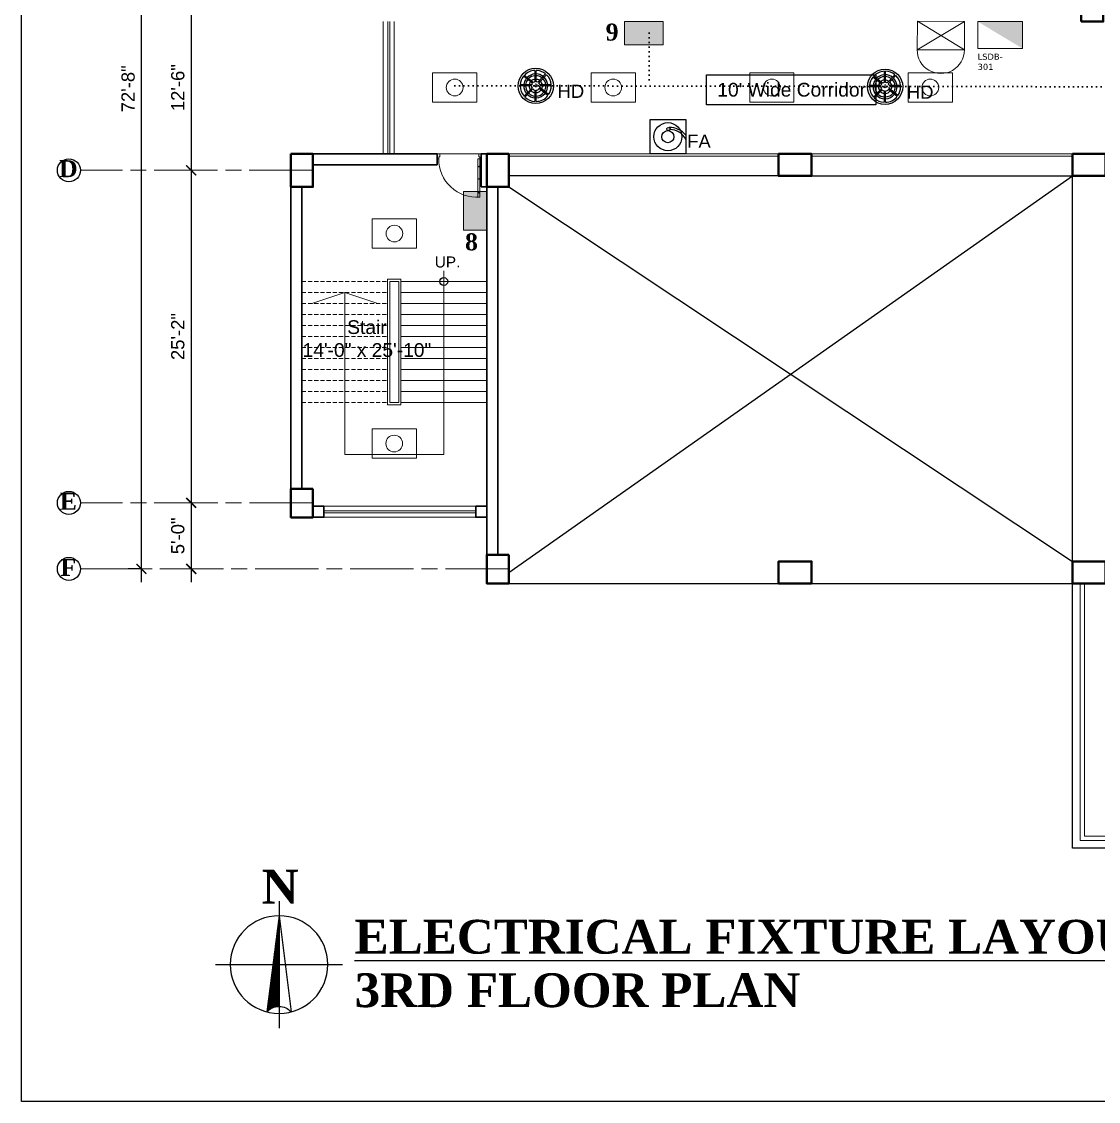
# Model space of a CAD drawing. Header units: inches. Extents: x -12 to 20935469, y -1604 to 24729220.
# Drawn here: x 20823799 to 20824777, y 24655668 to 24656648 of the extents above; entities that cross this region are included whole.
import ezdxf

# ---------------------------------------------------------------- set-up
doc = ezdxf.new("R2010")
doc.units = ezdxf.units.IN
doc.header["$LTSCALE"] = 0.03
doc.header["$MEASUREMENT"] = 0
doc.header["$PDMODE"] = 32
doc.header["$PDSIZE"] = 15
for name, pattern in [('ACAD_ISO02W100', [15, 12, -3]), ('ACAD_ISO08W100', [36, 24, -3, 6, -3]), ('DASHED2', [0.375, 0.25, -0.125]), ('DOT', [0.25, 0, -0.25])]:
    doc.linetypes.add(name, pattern=pattern)
for name, color, linetype, lineweight in [('CL BOX', 90, 'ACAD_ISO02W100', 0), ('column', 1, 'Continuous', 40), ('Dim Line', 252, 'Continuous', 13), ('Dimiention', 75, 'Continuous', 18), ('Door', 7, 'Continuous', 18), ('Gas', 21, 'Continuous', 5), ('Grid Line', 252, 'Continuous', 18), ('Hatch', 253, 'Continuous', 15), ('line', 7, 'Continuous', 9), ('Main Wall', 7, 'Continuous', 30), ('RAIL', 23, 'Continuous', 13), ('STAIR', 46, 'Continuous', 15), ('TU TEXT', 251, 'Continuous', 13), ('wind.', 150, 'Continuous', 20)]:
    doc.layers.add(name, color=color, linetype=linetype, lineweight=lineweight)
for name, color, linetype in [('fire alarm', 10, 'Continuous'), ('H', 154, 'Continuous'), ('heat detactor', 8, 'Continuous'), ('QP TEX', 7, 'Continuous'), ('SB TEXT', 215, 'DOT'), ('TEXT', 7, 'Continuous'), ('w', 188, 'DOT')]:
    doc.layers.add(name, color=color, linetype=linetype)
doc.styles.add('2', font='swisscl.ttf')
doc.styles.add('RomanS', font='arial.ttf', dxfattribs={"height": 12})
doc.styles.get("Standard").update_dxf_attribs({"font": 'timesbd.ttf'})
doc.dimstyles.new('Aec_Arch_I', dxfattribs={"dimscale": 96, "dimtxt": 12, "dimasz": 0.09375, "dimexe": 0.125, "dimexo": 0.125, "dimgap": 0.0625, "dimtad": 1, "dimdec": 0, "dimzin": 3, "dimdsep": 46, "dimlunit": 4, "dimtxsty": 'RomanS', "dimblk1": 'ARCHTICK', "dimblk2": 'ARCHTICK', "dimsah": 1, "dimcen": 0.09375, "dimdle": 0.125, "dimadec": 0, "dimazin": 0, "dimtfac": 0.75, "dimtdec": 0, "dimtmove": 2, "dimatfit": 3, "dimldrblk": 'ARCHTICK', "dimfxl": 1, "dimfrac": 1, "dimtolj": 1, "dimtzin": 0, "dimarcsym": 0})

# ---------------------------------------------------------------- blocks, each defined once
blk = doc.blocks.new('Door_45')
at = {"layer": 'Door'}
for p, q in [((1.5, 5), (1.5, 44)), ((1.5, 40), (2.2, 40)), ((2.2, 40), (2.2, 39.5)), ((2.2, 39.5), (2.7, 39.5)), ((2.7, 39.5), (2.7, 40)), ((2.7, 40), (3.5, 40)), ((3.5, 44), (3.5, 5)), ((1.5, 25.8), (2.2, 25.8)), ((2.2, 25.8), (2.2, 25.3)), ((2.2, 25.3), (2.7, 25.3)), ((2.7, 25.8), (3.5, 25.8)), ((2.7, 25.3), (2.7, 25.8)), ((1.5, 12.6), (2.2, 12.6)), ((2.2, 12.6), (2.2, 13.1)), ((2.2, 13.1), (2.7, 13.1)), ((2.7, 13.1), (2.7, 12.6)), ((2.7, 12.6), (3.5, 12.6)), ((0, 0), (0, 5)), ((0, 5), (1.5, 5)), ((3.5, 5), (1.5, 5)), ((1.5, 5), (1.5, 3)), ((1.5, 3), (2.5, 3)), ((2.5, 3), (2.5, 0)), ((42.5, 3), (42.5, 0)), ((43.5, 3), (42.5, 3)), ((45, 5), (43.5, 5)), ((43.5, 5), (43.5, 3)), ((45, 0), (45, 5)), ((2.5, 0), (0, 0)), ((42.5, 0), (45, 0))]:
    blk.add_line(p, q, dxfattribs=at)
blk.add_arc((4.7, 5.3), 38.8, 359.6233, 94.6685, dxfattribs=at)
blk = doc.blocks.new('GGGFGFG')
at = {"layer": 'line', "color": 4, "ltscale": 50}
for p, q in [((7356688.2, 3293208.1), (7357003, 3293208.1)), ((7356688.2, 3292998.4), (7356688.2, 3293208.1)), ((7357003, 3293208.1), (7357003, 3292998.4)), ((7357003, 3292998.4), (7356688.2, 3292998.4))]:
    blk.add_line(p, q, dxfattribs=at)
blk.add_circle((7356845.6, 3293103.2), 59.6, dxfattribs=at)
blk = doc.blocks.new('JUJUJUKIII')
at = {"layer": 'H', "ltscale": 50, "true_color": 0x999999, "transparency": 33554556}
h = blk.add_hatch(color=253, dxfattribs=at)
h.dxf.hatch_style = 1
h.paths.add_polyline_path([(7363219.9, 3291034.2), (7363425.7, 3291034.2), (7363425.7, 3291376.7), (7363219.9, 3291376.7)])
at = {"layer": 'Dimiention', "color": 4, "ltscale": 50}
blk.add_lwpolyline([(7363219.9, 3291034.2), (7363425.7, 3291034.2), (7363425.7, 3291376.7), (7363219.9, 3291376.7)], close=True, dxfattribs=at)
blk = doc.blocks.new('U7TYT')
at = {"layer": 'Dimiention', "ltscale": 50, "transparency": 33554590}
h = blk.add_hatch(color=253, dxfattribs=at)
h.dxf.hatch_style = 1
h.paths.add_polyline_path([(7347319.5, 3290479.6), (7346977, 3290273.9), (7347319.5, 3290273.9)])
at = {"layer": 'Dimiention', "color": 4, "ltscale": 50}
blk.add_lwpolyline([(7347319.5, 3290273.9), (7347319.5, 3290479.6), (7346977, 3290479.6), (7346977, 3290273.9)], close=True, dxfattribs=at)
blk = doc.blocks.new('_ArchTick')
at = {"color": 0, "linetype": 'ByBlock', "lineweight": 35, "const_width": 0.15}
blk.add_lwpolyline([(-0.5, -0.5), (0.5, 0.5)], dxfattribs=at)
blk = doc.blocks.new('*D332')
at = {"layer": 'Defpoints', "color": 0, "transparency": 16777216}
for p in [(20820043.81, 24639011.47), (20820043.81, 24638861.47), (20820043.81, 24638861.47)]:
    blk.add_point(p, dxfattribs=at)
at = {"layer": 'Dim Line', "color": 0, "lineweight": -2, "transparency": 16777216}
for p, q in [((20820043.81, 24639023.47), (20820043.81, 24638849.47)), ((20820055.81, 24639011.47), (20820055.81, 24639011.47)), ((20820055.81, 24638861.47), (20820055.81, 24638861.47))]:
    blk.add_line(p, q, dxfattribs=at)
at = {"layer": 'Dim Line', "color": 0, "lineweight": -2, "transparency": 16777216, "xscale": 9, "yscale": 9, "zscale": 9}
for p, rotation in [((20820043.81, 24639011.47), 90), ((20820043.81, 24638861.47), 270)]:
    blk.add_blockref('_ArchTick', p, dxfattribs=dict(at, rotation=rotation))
at = {"layer": 'Dim Line', "color": 0, "transparency": 16777216, "insert": (20820031.68, 24638936.47), "char_height": 12, "attachment_point": 5, "rotation": 90, "style": 'RomanS'}
blk.add_mtext('\\A1;12\'-6"', dxfattribs=at)
blk = doc.blocks.new('*D333')
at = {"layer": 'Defpoints', "color": 0, "transparency": 16777216}
for p in [(20820043.81, 24638861.47), (20820043.81, 24638559.44), (20820043.81, 24638559.44)]:
    blk.add_point(p, dxfattribs=at)
at = {"layer": 'Dim Line', "color": 0, "lineweight": -2, "transparency": 16777216}
for p, q in [((20820043.81, 24638873.47), (20820043.81, 24638547.44)), ((20820055.81, 24638861.47), (20820055.81, 24638861.47)), ((20820055.81, 24638559.44), (20820055.81, 24638559.44))]:
    blk.add_line(p, q, dxfattribs=at)
at = {"layer": 'Dim Line', "color": 0, "lineweight": -2, "transparency": 16777216, "xscale": 9, "yscale": 9, "zscale": 9}
for p, rotation in [((20820043.81, 24638861.47), 90), ((20820043.81, 24638559.44), 270)]:
    blk.add_blockref('_ArchTick', p, dxfattribs=dict(at, rotation=rotation))
at = {"layer": 'Dim Line', "color": 0, "transparency": 16777216, "insert": (20820031.68, 24638710.46), "char_height": 12, "attachment_point": 5, "rotation": 90, "style": 'RomanS'}
blk.add_mtext('\\A1;25\'-2"', dxfattribs=at)
blk = doc.blocks.new('*D334')
at = {"layer": 'Defpoints', "color": 0, "transparency": 16777216}
for p in [(20820043.81, 24638559.44), (20820043.81, 24638499.48), (20820043.81, 24638499.48)]:
    blk.add_point(p, dxfattribs=at)
at = {"layer": 'Dim Line', "color": 0, "lineweight": -2, "transparency": 16777216}
for p, q in [((20820043.81, 24638571.44), (20820043.81, 24638487.48)), ((20820055.81, 24638559.44), (20820055.81, 24638559.44)), ((20820055.81, 24638499.48), (20820055.81, 24638499.48))]:
    blk.add_line(p, q, dxfattribs=at)
at = {"layer": 'Dim Line', "color": 0, "lineweight": -2, "transparency": 16777216, "xscale": 9, "yscale": 9, "zscale": 9}
for p, rotation in [((20820043.81, 24638559.44), 90), ((20820043.81, 24638499.48), 270)]:
    blk.add_blockref('_ArchTick', p, dxfattribs=dict(at, rotation=rotation))
at = {"layer": 'Dim Line', "color": 0, "transparency": 16777216, "insert": (20820031.68, 24638529.46), "char_height": 12, "attachment_point": 5, "rotation": 90, "style": 'RomanS'}
blk.add_mtext('\\A1;5\'-0"', dxfattribs=at)
blk = doc.blocks.new('*D335')
at = {"layer": 'Defpoints', "color": 0, "transparency": 16777216}
for p in [(20819998.65, 24639371.33), (20820009.29, 24639371.33), (20820009.29, 24638499.48)]:
    blk.add_point(p, dxfattribs=at)
at = {"layer": 'Dim Line', "color": 0, "lineweight": -2, "transparency": 16777216}
for p, q in [((20819998.65, 24638487.48), (20819998.65, 24639383.33)), ((20819997.29, 24639371.33), (20819986.65, 24639371.33)), ((20819997.29, 24638499.48), (20819986.65, 24638499.48))]:
    blk.add_line(p, q, dxfattribs=at)
at = {"layer": 'Dim Line', "color": 0, "lineweight": -2, "transparency": 16777216, "xscale": 9, "yscale": 9, "zscale": 9}
for p, rotation in [((20819998.65, 24639371.33), 90), ((20819998.65, 24638499.48), 270)]:
    blk.add_blockref('_ArchTick', p, dxfattribs=dict(at, rotation=rotation))
at = {"layer": 'Dim Line', "color": 0, "transparency": 16777216, "insert": (20819986.53, 24638935.41), "char_height": 12, "attachment_point": 5, "rotation": 90, "style": 'RomanS'}
blk.add_mtext('\\A1;72\'-8"', dxfattribs=at)
blk = doc.blocks.new('NORTHSIGN')
at = {"lineweight": -3}
h = blk.add_hatch(dxfattribs=at)
h.set_pattern_fill('ANSI31', color=256, scale=0.00164, style=0)
h.set_pattern_definition([(135, (0.0461253, -0.606902), (0.00356656, 0.00356656), [])])
h.paths.add_polyline_path([(0, -0.0797), (0.0334, -0.3453), (0, -0.3453)])
edge = h.paths.add_edge_path()
edge.add_ellipse((0, -0.6599), major_axis=(-0.0871, 0.0026), ratio=1, start_angle=222.74826, end_angle=271.71639, ccw=False)
edge.add_line((0.0658, -0.6027), (0.0334, -0.3453))
edge.add_line((0.0334, -0.3453), (0, -0.3453))
edge.add_line((0, -0.3453), (0, -0.5727))
for p, q in [((0, 0), (0, -0.6906)), ((0, -0.0797), (-0.0658, -0.6027)), ((0, -0.0797), (0.0658, -0.6027)), ((0.3453, -0.3453), (-0.3453, -0.3453))]:
    blk.add_line(p, q, dxfattribs=at)
blk.add_circle((0, -0.3453), 0.2656, dxfattribs=at)
blk.add_circle((0, -0.3453), 0.2656, dxfattribs=at)
blk.add_arc((0, -0.6599), 0.0872, 41.03187, 138.96813)
blk = doc.blocks.new('JIJUUU')
at = {"layer": 'Dimiention', "color": 4, "ltscale": 50}
for p, q in [((7358869.5, 3293274.4), (7359075.2, 3293616.9)), ((7358869.5, 3293616.9), (7359075.2, 3293274.4))]:
    blk.add_line(p, q, dxfattribs=at)
blk.add_lwpolyline([(7359075.2, 3293616.9), (7358869.5, 3293616.9), (7358869.5, 3293274.4), (7359075.2, 3293274.4)], close=True, dxfattribs=at)
blk.add_arc((7359075.2, 3293445.7), 171.3, 270, 90, dxfattribs=at)
blk = doc.blocks.new('fire alrm')
at = {"layer": 'fire alarm'}
blk.add_lwpolyline([(20824372.37, 24663295.02), (20824404.8, 24663295.02), (20824404.8, 24663264.04), (20824372.37, 24663264.04)], close=True, dxfattribs=at)
at = {"layer": 'fire alarm', "ltscale": 50}
for centre, radius in [((20824388.59, 24663279.53), 12.75), ((20824388.58, 24663279.53), 5.49)]:
    blk.add_circle(centre, radius, dxfattribs=at)
at = {"layer": 'fire alarm'}
blk.add_circle((20824389.11, 24663286.53), 1.46, dxfattribs=at)
for centre, radius, start, end in [((20824390.38, 24663269.56), 18.31, 38.0837, 92.10277), ((20824390.4, 24663269.89), 16.11, 26.61592, 89.70005)]:
    blk.add_arc(centre, radius, start, end, dxfattribs=at)
at = {"insert": (20824406.14, 24663281.42), "char_height": 12, "attachment_point": 1, "style": 'RomanS'}
blk.add_mtext_dynamic_manual_height_columns('FA', width=21.6697, gutter_width=60, heights=[0], dxfattribs=at)
blk = doc.blocks.new('heat detaCTOR')
for p, q in [((20826806.99, 24664335.71), (20826806.99, 24664325.41)), ((20826808.1, 24664325.48), (20826808.1, 24664335.73)), ((20826804.72, 24664323.99), (20826796.69, 24664330.35)), ((20826805.53, 24664324.77), (20826797.4, 24664331.19)), ((20826809.56, 24664325.06), (20826816.75, 24664332.51)), ((20826810.46, 24664324.4), (20826817.58, 24664331.78)), ((20826803.91, 24664321.62), (20826793.66, 24664321.62)), ((20826804.07, 24664322.73), (20826793.7, 24664322.73)), ((20826804.41, 24664319.72), (20826797.2, 24664312.27)), ((20826805.09, 24664318.84), (20826797.97, 24664311.46)), ((20826806.99, 24664317.83), (20826806.99, 24664307.52)), ((20826808.1, 24664307.5), (20826808.1, 24664317.77)), ((20826818.83, 24664312.83), (20826810.79, 24664319.19)), ((20826819.48, 24664313.72), (20826811.36, 24664320.16)), ((20826821.85, 24664322.73), (20826811.48, 24664322.73)), ((20826821.9, 24664321.62), (20826811.65, 24664321.62))]:
    blk.add_line(p, q)
at = {"layer": 'heat detactor'}
for radius in [16.02, 0.961]:
    blk.add_circle((20826807.78, 24664321.62), radius, dxfattribs=at)
at = {"layer": 'heat detactor', "ltscale": 50}
for radius, start, end in [(14.12, 93.18051, 137.28954), (14.12, 50.52278, 88.68504), (14.12, 141.78747, 175.47949), (9.26, 141.90716, 172.33086), (9.26, 95.40816, 134.24025), (6.08, 142.0004, 169.51141), (6.08, 97.38665, 131.51755), (3.87, 101.66393, 125.58928), (6.08, 56.48277, 86.93464), (3.87, 62.6166, 85.17626), (9.26, 53.66859, 87.7533), (6.08, 10.48859, 45.9945), (9.26, 7.66914, 45.99957), (14.12, 4.52051, 46.02441), (14.12, 179.97791, 221.50422), (9.26, 180, 218.35841), (6.08, 180, 215.54423), (6.08, 226.03249, 262.61335), (3.87, 180, 209.44306), (3.87, 142.20041, 163.36573), (3.87, 226.04337, 258.33607), (1.65, 78.65512, 101.31836), (3.87, 274.82374, 321.10171), (6.08, 273.06536, 321.30172), (9.26, 272.2467, 321.39496), (1.65, 42.04035, 45.94363), (3.87, 16.63427, 45.98363), (3.87, 337.71284, 0), (6.08, 331.78457, 0), (9.26, 329.06186, 0), (14.12, 326.01258, 0.02209), (14.12, 226.00259, 266.81949), (9.26, 226.02742, 264.59184), (14.12, 271.31496, 321.51464)]:
    blk.add_arc((20826807.78, 24664321.62), radius, start, end, dxfattribs=at)
at = {"layer": 'heat detactor'}
for start, end in [(141.8685, 173.49395), (94.58991, 135.36381), (52.50765, 88.09257), (6.50605, 46.00168), (180, 219.51935), (327.93831, 0), (226.02532, 265.41009), (271.90743, 321.43362)]:
    blk.add_arc((20826807.78, 24664321.62), 10.91, start, end, dxfattribs=at)
at = {"insert": (20826827.55, 24664322.73), "char_height": 12, "attachment_point": 1, "style": 'RomanS'}
blk.add_mtext_dynamic_manual_height_columns('HD', width=23.193, gutter_width=60, heights=[0], dxfattribs=at)
blk = doc.blocks.new('GRID')
at = {"layer": 'Grid Line', "color": 252, "linetype": 'ACAD_ISO08W100', "lineweight": 9, "ltscale": 80, "true_color": 0x939598}
for p, q in [((20820154.14, 24638861.47), (20819943.28, 24638861.47)), ((20820154.28, 24638559.44), (20819943.28, 24638559.44)), ((20820332.25, 24638499.48), (20819943.28, 24638499.48))]:
    blk.add_line(p, q, dxfattribs=at)
at = {"layer": 'TEXT'}
for centre in [(20819932.72, 24638861.47), (20819932.72, 24638559.44), (20819932.72, 24638499.48)]:
    blk.add_circle(centre, 10.42, dxfattribs=at)
at = {"layer": 'TEXT', "char_height": 15.435, "width": 227.4581, "attachment_point": 8, "rotation": 0}
for s, insert in [('\\A1;D', (20819932.21, 24638855.17)), ('\\A1;E', (20819932.21, 24638553.14)), ('\\A1;F', (20819932.21, 24638493.18))]:
    blk.add_mtext(s, dxfattribs=dict(at, insert=insert))
at = {"layer": 'Dim Line'}
for base, p1, p2, picture, middle in [((20819998.65, 24639371.33), (20820009.29, 24638499.48), (20820009.29, 24639371.33), '*D335', (20819986.53, 24638935.41)), ((20820043.81, 24638861.47), (20820043.81, 24639011.47), (20820043.81, 24638861.47), '*D332', (20820031.68, 24638936.47)), ((20820043.81, 24638559.44), (20820043.81, 24638861.47), (20820043.81, 24638559.44), '*D333', (20820031.68, 24638710.46)), ((20820043.81, 24638499.48), (20820043.81, 24638559.44), (20820043.81, 24638499.48), '*D334', (20820031.68, 24638529.46))]:
    dim = blk.add_linear_dim(base=base, p1=p1, p2=p2, angle=90, dimstyle='Aec_Arch_I', dxfattribs=at)
    dim.commit()
    dim.dimension.update_dxf_attribs({"geometry": picture, "text_midpoint": middle})

msp = doc.modelspace()

# ---------------------------------------------------------------- linework, layer by layer
for p, q in [((20824486.87, 24656508.23), (20824241.87, 24656508.23)), ((20824241.87, 24656148.23), (20824753.87, 24656508.22)), ((20824516.87, 24656508.23), (20824753.87, 24656508.23)), ((20824753.87, 24656158.23), (20824753.87, 24656508.23)), ((20824241.87, 24656498.23), (20824753.87, 24656158.22)), ((20824241.87, 24656138.23), (20824753.87, 24656138.23)), ((20824753.87, 24655897.75), (20824753.87, 24656138.23)), ((20825437.34, 24655897.75), (20824753.87, 24655897.75)), ((20825437.34, 24655897.75), (20824753.87, 24655897.75))]:
    msp.add_line(p, q)
msp.add_lwpolyline([(20824421.55, 24656600.02), (20824575.28, 24656600.02), (20824575.28, 24656572.74), (20824421.55, 24656572.74)], close=True)
msp.add_lwpolyline([(20824753.87, 24656508.23), (20824776.87, 24656508.23)])
msp.add_circle((20824182.83, 24656412.35), 3.61)
at = {"layer": 'column', "lineweight": 40, "ltscale": 20}
for points in [[(20824761.85, 24656648.37), (20824781.85, 24656648.37), (20824781.85, 24656688.37), (20824761.85, 24656688.37)], [(20824043.9, 24656528.2), (20824063.9, 24656528.2), (20824063.9, 24656498.2), (20824043.9, 24656498.2)], [(20824221.87, 24656528.23), (20824241.87, 24656528.23), (20824241.87, 24656498.23), (20824221.87, 24656498.23)], [(20824486.87, 24656528.23), (20824486.87, 24656508.23), (20824516.87, 24656508.23), (20824516.87, 24656528.23)], [(20824753.87, 24656528.23), (20824753.87, 24656508.23), (20824783.87, 24656508.23), (20824783.87, 24656528.23)], [(20824063.9, 24656224.2), (20824043.9, 24656224.2), (20824043.9, 24656198.2), (20824063.9, 24656198.2)], [(20824241.87, 24656164.23), (20824221.87, 24656164.23), (20824221.87, 24656138.23), (20824241.87, 24656138.23)], [(20824516.87, 24656138.23), (20824516.87, 24656158.23), (20824486.87, 24656158.23), (20824486.87, 24656138.23)], [(20824753.87, 24656158.23), (20824753.87, 24656138.23), (20824783.87, 24656138.23), (20824783.87, 24656158.23)]]:
    msp.add_lwpolyline(points, close=True, dxfattribs=at)
at = {"layer": 'Defpoints'}
msp.add_lwpolyline([(20823799.35, 24657249.12), (20826238.21, 24657249.12), (20826238.21, 24655667.82), (20823799.35, 24655667.82)], close=True, dxfattribs=at)
at = {"layer": 'Gas', "color": 0, "lineweight": 5}
for points in [[(20824143.85, 24656414.35), (20824131.85, 24656414.35), (20824131.85, 24656300.35), (20824143.85, 24656300.35)], [(20824141.85, 24656412.35), (20824133.85, 24656412.35), (20824133.85, 24656302.35), (20824141.85, 24656302.35)]]:
    msp.add_lwpolyline(points, close=True, dxfattribs=at)
at = {"layer": 'Hatch'}
msp.add_line((20824176.87, 24656528.21), (20824216.87, 24656528.18), dxfattribs=at)
at = {"layer": 'Main Wall', "lineweight": 30}
for p, q in [((20824176.87, 24656528.2), (20824063.9, 24656528.2)), ((20824176.87, 24656528.2), (20824176.87, 24656518.2)), ((20824221.87, 24656528.21), (20824216.87, 24656528.21)), ((20824216.87, 24656528.21), (20824216.87, 24656498.23)), ((20824176.87, 24656518.2), (20824063.9, 24656518.2)), ((20824043.9, 24656498.2), (20824043.9, 24656224.2)), ((20824053.9, 24656498.2), (20824053.9, 24656224.2)), ((20824216.87, 24656498.23), (20824221.87, 24656498.23)), ((20824221.87, 24656138.23), (20824221.87, 24656498.23)), ((20824231.87, 24656164.23), (20824231.87, 24656498.23)), ((20824516.87, 24656148.23), (20824516.87, 24656148.23))]:
    msp.add_line(p, q, dxfattribs=at)
at = {"layer": 'Main Wall'}
for points in [[(20824063.9, 24656208.2), (20824073.9, 24656208.2), (20824073.9, 24656198.21), (20824063.9, 24656198.21)], [(20824211.87, 24656208.2), (20824221.87, 24656208.2), (20824221.87, 24656198.21), (20824211.87, 24656198.21)]]:
    msp.add_lwpolyline(points, close=True, dxfattribs=at)
at = {"layer": 'RAIL', "lineweight": 9}
for p, q in [((20824182.83, 24656422.08), (20824182.83, 24656255.35)), ((20824092.85, 24656402.35), (20824062.85, 24656392.35)), ((20824092.85, 24656255.35), (20824092.85, 24656402.35)), ((20824122.85, 24656392.35), (20824092.85, 24656402.35)), ((20824221.85, 24656392.35), (20824143.85, 24656392.35)), ((20824182.83, 24656255.35), (20824092.85, 24656255.35))]:
    msp.add_line(p, q, dxfattribs=at)
at = {"layer": 'STAIR', "color": 32, "linetype": 'DASHED2', "lineweight": 5, "ltscale": 500}
for p, q in [((20824053.88, 24656412.35), (20824131.85, 24656412.35)), ((20824053.88, 24656402.35), (20824131.85, 24656402.35)), ((20824053.88, 24656392.35), (20824131.85, 24656392.35)), ((20824053.88, 24656382.35), (20824131.85, 24656382.35)), ((20824053.88, 24656372.35), (20824131.85, 24656372.35)), ((20824053.88, 24656362.35), (20824131.85, 24656362.35)), ((20824053.88, 24656352.35), (20824131.85, 24656352.35)), ((20824053.88, 24656342.35), (20824131.85, 24656342.35)), ((20824053.88, 24656332.35), (20824131.85, 24656332.35)), ((20824053.88, 24656322.35), (20824131.85, 24656322.35)), ((20824053.88, 24656312.35), (20824131.85, 24656312.35)), ((20824053.88, 24656302.35), (20824131.85, 24656302.35))]:
    msp.add_line(p, q, dxfattribs=at)
at = {"layer": 'STAIR', "color": 32, "lineweight": 5}
for p, q in [((20824143.85, 24656412.35), (20824221.85, 24656412.35)), ((20824143.85, 24656402.35), (20824221.85, 24656402.35)), ((20824161.85, 24656392.35), (20824221.85, 24656392.35)), ((20824143.85, 24656382.35), (20824221.85, 24656382.35)), ((20824143.85, 24656372.35), (20824221.85, 24656372.35)), ((20824143.85, 24656362.35), (20824221.85, 24656362.35)), ((20824143.85, 24656352.35), (20824221.85, 24656352.35)), ((20824143.85, 24656342.35), (20824221.85, 24656342.35)), ((20824143.85, 24656332.35), (20824221.85, 24656332.35)), ((20824143.85, 24656322.35), (20824221.85, 24656322.35)), ((20824143.85, 24656312.35), (20824221.85, 24656312.35)), ((20824143.85, 24656302.35), (20824221.85, 24656302.35))]:
    msp.add_line(p, q, dxfattribs=at)
at = {"layer": 'w', "linetype": 'DOT', "lineweight": 30, "ltscale": 550, "transparency": 33554661}
for p, q in [((20824369.42, 24656637.81), (20824369.33, 24656589.78)), ((20824192.73, 24656590.12), (20825200.73, 24656588.53))]:
    msp.add_line(p, q, dxfattribs=at)
at = {"layer": 'wind.', "lineweight": 5}
for p, q in [((20824127.87, 24656528.2), (20824127.87, 24656648.38)), ((20824131.87, 24656528.2), (20824131.87, 24656648.38)), ((20824133.87, 24656528.2), (20824133.87, 24656648.38)), ((20824137.87, 24656528.2), (20824137.87, 24656648.38)), ((20824068.9, 24656208.2), (20824216.87, 24656208.2)), ((20824068.9, 24656198.21), (20824216.87, 24656198.21)), ((20824073.9, 24656204.2), (20824211.87, 24656204.2)), ((20824073.9, 24656202.2), (20824211.87, 24656202.2)), ((20824486.85, 24656142.38), (20824486.85, 24656142.38))]:
    msp.add_line(p, q, dxfattribs=at)
at = {"layer": 'wind.'}
for p, q in [((20824516.87, 24656528.23), (20824753.87, 24656528.23)), ((20824516.87, 24656526.23), (20824753.87, 24656526.22)), ((20824760.87, 24655904.75), (20824760.87, 24656138.23)), ((20824764.87, 24655908.75), (20824764.87, 24656138.23)), ((20825430.34, 24655904.75), (20824760.87, 24655904.75)), ((20825426.34, 24655908.75), (20824764.87, 24655908.75))]:
    msp.add_line(p, q, dxfattribs=at)
for points in [[(20824241.87, 24656528.23), (20824486.87, 24656528.23)], [(20824241.87, 24656526.23), (20824486.87, 24656526.23)]]:
    msp.add_lwpolyline(points, dxfattribs=at)

# ---------------------------------------------------------------- block references
msp.add_blockref('GRID', (3909.6, 17651.9))
at = {"xscale": -167.0133278539784, "yscale": 167.0133278539784, "zscale": 167.0133278555559}
msp.add_blockref('NORTHSIGN', (20824033.17, 24655849.71, 0), dxfattribs=at)
at = {"layer": 'CL BOX', "color": 5, "transparency": 33554457, "xscale": -0.127552882082143, "yscale": 0.127552882082143, "zscale": 0.127552882082143, "rotation": 359.9998993550784}
for p in [(21762578.85, 24236542.07), (21762722.85, 24236542.07), (21762866.85, 24236542.07), (21763010.85, 24236542.07)]:
    msp.add_blockref('GGGFGFG', p, dxfattribs=at)
at = {"layer": 'CL BOX', "color": 5, "xscale": -0.127552882082143, "yscale": 0.127552882082143, "zscale": 0.127552882082143, "rotation": 359.9998993550784}
for p in [(21762524.08, 24236409.42), (21762523.95, 24236218.74)]:
    msp.add_blockref('GGGFGFG', p, dxfattribs=at)
at = {"layer": 'Door', "color": 250, "ltscale": 20, "xscale": 0.8888888888759539, "yscale": 0.8888888888759539, "zscale": 0.8888888888759539, "rotation": 180}
msp.add_blockref('Door_45', (20824216.87, 24656528.18), dxfattribs=at)
at = {"layer": 'heat detactor'}
for p in [(-2541.42, -7731.65), (-2224.14, -7732.41)]:
    msp.add_blockref('heat detaCTOR', p, dxfattribs=at)
at = {"layer": 'line', "color": 5}
for name, p, xscale, yscale, zscale, rotation in [('JUJUJUKIII', (20486413.44, 23900549.43), -0.1026830631760966, 0.1026830631760966, 0.1026830631760966, 270), ('JIJUUU', (21243353.2, 25576898.08), -0.1254032671904461, 0.1254032671904461, 0.1254032671904461, 89.64499123298025), ('U7TYT', (19953780.65, 25046688.13), -0.1185378862922786, 0.1185378862922786, 0.1185378862922786, 179.9988390966592)]:
    msp.add_blockref(name, p, dxfattribs=dict(at, xscale=xscale, yscale=yscale, zscale=zscale, rotation=rotation))
at = {"layer": 'line', "color": 5, "xscale": -0.1026830631760966, "yscale": 0.1026830631760966, "zscale": 0.1026830631760966}
msp.add_blockref('JUJUJUKIII', (21580299.84, 24318525.39), dxfattribs=at)
at = {"layer": 'QP TEX'}
msp.add_blockref('fire alrm', (-2.24, -6735.67), dxfattribs=at)

# ---------------------------------------------------------------- texts
msp.add_text('N', height=30.73).set_placement((20824017.39, 24655847.4, 0))
at = {"insert": (20824101.82, 24655832.72, 0), "char_height": 30.7306, "width": 958.24, "attachment_point": 1, "line_spacing_factor": 0.947396}
msp.add_mtext('{\\LELECTRICAL FIXTURE LAYOUT PLAN \\P}3RD FLOOR PLAN', dxfattribs=at)
at = {"layer": 'SB TEXT', "char_height": 15.44, "width": 227.4581, "attachment_point": 8, "rotation": 0}
for s, insert in [('9', (20824335.7, 24656630.9)), ('8', (20824207.95, 24656440.41))]:
    msp.add_mtext(s, dxfattribs=dict(at, insert=insert))
at = {"layer": 'TEXT', "color": 30, "lineweight": 5, "ltscale": 20, "attachment_point": 2, "style": '2'}
for s, width, gutter_width, insert, char_height in [("\\pxsm1,qc;{\\fArial|b0|i0|c0|p34;\\C0;10' Wide Corridor}", 227.8899, 0.75, (20824498.8, 24656592.75), 12.4758), ('{\\fArial|b0|i0|c0|p34;\\C0;UP.}', 104.7597, 0.5, (20824186.25, 24656435.09), 10), ('\\pxsm1;{\\fArial|b0|i0|c0|p34;\\C0;Stair\\P14\'-0" x 25\'-10"  }', 141.5696, 0.282, (20824113.02, 24656377.18), 12.4758)]:
    msp.add_mtext_dynamic_manual_height_columns(s, width=width, gutter_width=gutter_width, heights=[0], dxfattribs=dict(at, insert=insert, char_height=char_height))
at = {"layer": 'TU TEXT', "color": 5, "ltscale": 50, "insert": (20824667.69, 24656619.24), "char_height": 5, "attachment_point": 1}
msp.add_mtext_dynamic_manual_height_columns('{\\fVerdana|b0|i0|c0|p34;\\H1.1x;\\C256;LSDB-\\P301}', width=10.0383, gutter_width=0.0112, heights=[0], dxfattribs=at)

doc.saveas('drawing.dxf')
